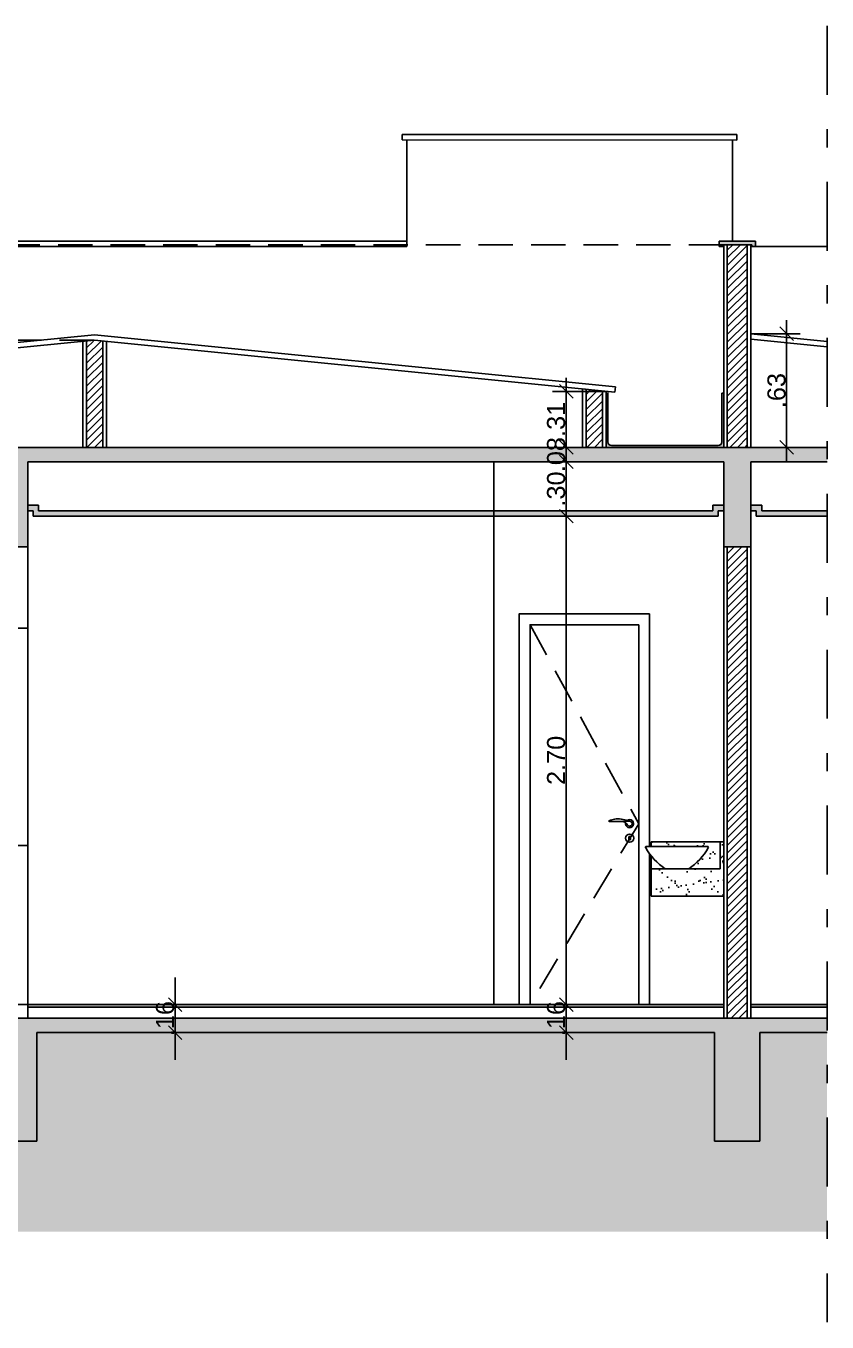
# Model space of a CAD drawing. Header units: millimetres. Extents: x 1999 to 2304, y 1614 to 1800.
# Drawn here: x 2125.46 to 2129.89, y 1614.48 to 1621.65 of the extents above; entities that cross this region are included whole.
import ezdxf

# ---------------------------------------------------------------- set-up
doc = ezdxf.new("R2010")
doc.units = ezdxf.units.MM
doc.header["$LTSCALE"] = 0.03
doc.header["$PDMODE"] = 34
doc.linetypes.add('DASHDOT', pattern=[25.4, 12.7, -6.35, 0, -6.35])
doc.linetypes.add('HIDDEN', pattern=[9.525, 6.35, -3.175])
for name, color, linetype in [('BANCADAS', 5, 'Continuous'), ('COTA', 250, 'Continuous'), ('PL09', 9, 'Continuous'), ('PL1', 1, 'Continuous'), ('PL2', 2, 'Continuous'), ('PL250', 250, 'Continuous'), ('PL251', 251, 'Continuous'), ('PL3', 3, 'Continuous'), ('PL4', 4, 'Continuous'), ('PL5', 5, 'Continuous'), ('PL6', 6, 'Continuous'), ('Projeção', 250, 'HIDDEN')]:
    doc.layers.add(name, color=color, linetype=linetype)
doc.styles.get("Standard").update_dxf_attribs({"font": 'arial.ttf'})
doc.dimstyles.new('TICK01', dxfattribs={"dimscale": 0, "dimtxt": 2, "dimasz": 1.5, "dimexe": 0.18, "dimexo": 0.06, "dimgap": 0.09, "dimtad": 1, "dimzin": 4, "dimdsep": 46, "dimtxsty": 'Standard', "dimblk": 'TICK1', "dimcen": 0.09, "dimclrd": 256, "dimclre": 256, "dimclrt": 4, "dimaunit": 1, "dimadec": 0, "dimazin": 0, "dimtfac": 1, "dimtix": 1, "dimtmove": 2, "dimatfit": 3, "dimldrblk": 'TICK1', "dimfxl": 1, "dimtolj": 1, "dimtzin": 12, "dimarcsym": 0})
pattern_1 = [(50, (-43.847, -21.25554), (0.145747735, -0.0127512684), [0.01524, -0.16764]), (355, (-43.847, -21.25554), (-0.028194737, 0.152845476), [0.012192, -0.134112467]), (100.4514447, (-43.83485, -21.2566), (0.117552998, 0.1400942015), [0.012952007, -0.142472196]), (46.1842, (-43.847, -21.2149), (0.216863233, -0.033633862), [0.02286, -0.25146]), (96.635558, (-43.82893, -21.2177), (0.189923307, 0.1979409), [0.019428019, -0.213708487]), (351.184151, (-43.847, -21.2149), (0.189923307, 0.1979409), [0.018287974, -0.201167786]), (21, (-43.82668, -21.22506), (0.121291513, -0.0818121585), [0.01524, -0.16764]), (326, (-43.82668, -21.22506), (0.049441623, 0.147350373), [0.012192, -0.134112]), (71.451445, (-43.81657, -21.23188), (0.1707331354, 0.065538215), [0.012952007, -0.14247195]), (37.5, (-43.847, -21.25554), (0.0024708826, 0.0676440311), [0, -0.1324864, 0, -0.136144, 0, -0.13462]), (7.5, (-43.847, -21.25554), (0.05345573, 0.0801444599), [0, -0.0776224, 0, -0.1294384, 0, -0.051308]), (327.5, (-43.89231, -21.25554), (0.1084724761, -0.0045829952), [0, -0.0508, 0, -0.158496, 0, -0.210312]), (317.5, (-43.91263, -21.25554), (0.118503345, 0.0203411928), [0, -0.06604, 0, -0.1052576, 0, -0.149352])]

# ---------------------------------------------------------------- blocks, each defined once
blk = doc.blocks.new('TICK1')
for p, q in [((0, 1), (0, -1)), ((-1, 0), (1, 0)), ((0.5, 0.5), (-0.5, -0.5))]:
    blk.add_line(p, q)
blk = doc.blocks.new('*D394')
at = {"layer": 'COTA', "linetype": 'HIDDEN', "lineweight": -2, "transparency": 16777216}
for p, q in [((2125.8381, 1619.9118), (2122.9796, 1619.9118)), ((2123.1121, 1619.6392), (2122.9796, 1619.6392))]:
    blk.add_line(p, q, dxfattribs=at)
at = {"layer": 'COTA', "lineweight": -2, "transparency": 16777216}
blk.add_line((2122.9886, 1619.8368), (2122.9886, 1619.7142), dxfattribs=at)
at = {"layer": 'DEFPOINTS', "color": 0, "transparency": 16777216}
for p in [(2125.8411, 1619.9118), (2122.9886, 1619.6392), (2123.1151, 1619.6392)]:
    blk.add_point(p, dxfattribs=at)
at = {"layer": 'COTA', "lineweight": -2, "transparency": 16777216, "xscale": 0.07500001968783013, "yscale": 0.07500001968783013, "zscale": 0.07500001968783013}
for p, rotation in [((2122.9886, 1619.9118), 90), ((2122.9886, 1619.6392), 270)]:
    blk.add_blockref('TICK1', p, dxfattribs=dict(at, rotation=rotation))
at = {"layer": 'COTA', "color": 4, "transparency": 16777216, "insert": (2122.9339, 1619.7755), "char_height": 0.1, "attachment_point": 5, "rotation": 90}
blk.add_mtext('\\A1;.27', dxfattribs=at)
blk = doc.blocks.new('*D404')
at = {"layer": 'COTA', "linetype": 'HIDDEN', "lineweight": -2, "transparency": 16777216}
for p, q in [((2128.6661, 1619.629), (2128.4397, 1619.629)), ((2128.6661, 1619.3192), (2128.4397, 1619.3192))]:
    blk.add_line(p, q, dxfattribs=at)
at = {"layer": 'COTA', "lineweight": -2, "transparency": 16777216}
blk.add_line((2128.4487, 1619.554), (2128.4487, 1619.3942), dxfattribs=at)
at = {"layer": 'DEFPOINTS', "color": 0, "transparency": 16777216}
for p in [(2128.6691, 1619.629), (2128.4487, 1619.3192), (2128.6691, 1619.3192)]:
    blk.add_point(p, dxfattribs=at)
at = {"layer": 'COTA', "lineweight": -2, "transparency": 16777216, "xscale": 0.07500001968783013, "yscale": 0.07500001968783013, "zscale": 0.07500001968783013}
for p, rotation in [((2128.4487, 1619.629), 90), ((2128.4487, 1619.3192), 270)]:
    blk.add_blockref('TICK1', p, dxfattribs=dict(at, rotation=rotation))
at = {"layer": 'COTA', "color": 4, "transparency": 16777216, "insert": (2128.3931, 1619.4741), "char_height": 0.1, "attachment_point": 5, "rotation": 90}
blk.add_mtext('\\A1;.31', dxfattribs=at)
blk = doc.blocks.new('*D405')
at = {"layer": 'COTA', "lineweight": -2, "transparency": 16777216}
for p, q in [((2128.4487, 1619.3942), (2128.4487, 1619.4692)), ((2128.4487, 1619.3192), (2128.4487, 1619.2392)), ((2128.4487, 1619.1642), (2128.4487, 1619.0892))]:
    blk.add_line(p, q, dxfattribs=at)
at = {"layer": 'COTA', "linetype": 'HIDDEN', "lineweight": -2, "transparency": 16777216}
for p, q in [((2128.6661, 1619.3192), (2128.4397, 1619.3192)), ((2128.4517, 1619.2392), (2128.4577, 1619.2392))]:
    blk.add_line(p, q, dxfattribs=at)
at = {"layer": 'DEFPOINTS', "color": 0, "transparency": 16777216}
for p in [(2128.6691, 1619.3192), (2128.4487, 1619.2392), (2128.4487, 1619.2392)]:
    blk.add_point(p, dxfattribs=at)
at = {"layer": 'COTA', "lineweight": -2, "transparency": 16777216, "xscale": 0.07500001968783013, "yscale": 0.07500001968783013, "zscale": 0.07500001968783013}
for p, rotation in [((2128.4487, 1619.3192), 270), ((2128.4487, 1619.2392), 90)]:
    blk.add_blockref('TICK1', p, dxfattribs=dict(at, rotation=rotation))
at = {"layer": 'COTA', "color": 4, "transparency": 16777216, "insert": (2128.3931, 1619.2792), "char_height": 0.1, "attachment_point": 5, "rotation": 90}
blk.add_mtext('\\A1;.08', dxfattribs=at)
blk = doc.blocks.new('*D406')
at = {"layer": 'COTA', "linetype": 'HIDDEN', "lineweight": -2, "transparency": 16777216}
for p, q in [((2128.4517, 1619.2392), (2128.4577, 1619.2392)), ((2128.4517, 1618.9392), (2128.4577, 1618.9392))]:
    blk.add_line(p, q, dxfattribs=at)
at = {"layer": 'COTA', "lineweight": -2, "transparency": 16777216}
blk.add_line((2128.4487, 1619.1642), (2128.4487, 1619.0142), dxfattribs=at)
at = {"layer": 'DEFPOINTS', "color": 0, "transparency": 16777216}
for p in [(2128.4487, 1619.2392), (2128.4487, 1618.9392), (2128.4487, 1618.9392)]:
    blk.add_point(p, dxfattribs=at)
at = {"layer": 'COTA', "lineweight": -2, "transparency": 16777216, "xscale": 0.07500001968783013, "yscale": 0.07500001968783013, "zscale": 0.07500001968783013}
for p, rotation in [((2128.4487, 1619.2392), 90), ((2128.4487, 1618.9392), 270)]:
    blk.add_blockref('TICK1', p, dxfattribs=dict(at, rotation=rotation))
at = {"layer": 'COTA', "color": 4, "transparency": 16777216, "insert": (2128.3931, 1619.0892), "char_height": 0.1, "attachment_point": 5, "rotation": 90}
blk.add_mtext('\\A1;.30', dxfattribs=at)
blk = doc.blocks.new('*D407')
at = {"layer": 'COTA', "linetype": 'HIDDEN', "lineweight": -2, "transparency": 16777216}
for p, q in [((2128.4517, 1618.9392), (2128.4577, 1618.9392)), ((2128.4517, 1616.2392), (2128.4577, 1616.2392))]:
    blk.add_line(p, q, dxfattribs=at)
at = {"layer": 'COTA', "lineweight": -2, "transparency": 16777216}
blk.add_line((2128.4487, 1618.8642), (2128.4487, 1616.3142), dxfattribs=at)
at = {"layer": 'DEFPOINTS', "color": 0, "transparency": 16777216}
for p in [(2128.4487, 1618.9392), (2128.4487, 1616.2392), (2128.4487, 1616.2392)]:
    blk.add_point(p, dxfattribs=at)
at = {"layer": 'COTA', "lineweight": -2, "transparency": 16777216, "xscale": 0.07500001968783013, "yscale": 0.07500001968783013, "zscale": 0.07500001968783013}
for p, rotation in [((2128.4487, 1618.9392), 90), ((2128.4487, 1616.2392), 270)]:
    blk.add_blockref('TICK1', p, dxfattribs=dict(at, rotation=rotation))
at = {"layer": 'COTA', "color": 4, "transparency": 16777216, "insert": (2128.3931, 1617.5892), "char_height": 0.1, "attachment_point": 5, "rotation": 90}
blk.add_mtext('\\A1;2.70', dxfattribs=at)
blk = doc.blocks.new('*D408')
at = {"layer": 'COTA', "lineweight": -2, "transparency": 16777216}
for p, q in [((2128.4487, 1616.3142), (2128.4487, 1616.3892)), ((2128.4487, 1616.2392), (2128.4487, 1616.0842)), ((2128.4487, 1616.0092), (2128.4487, 1615.9342))]:
    blk.add_line(p, q, dxfattribs=at)
at = {"layer": 'COTA', "linetype": 'HIDDEN', "lineweight": -2, "transparency": 16777216}
for p, q in [((2128.4517, 1616.2392), (2128.4577, 1616.2392)), ((2128.4517, 1616.0842), (2128.4577, 1616.0842))]:
    blk.add_line(p, q, dxfattribs=at)
at = {"layer": 'DEFPOINTS', "color": 0, "transparency": 16777216}
for p in [(2128.4487, 1616.2392), (2128.4487, 1616.0842), (2128.4487, 1616.0842)]:
    blk.add_point(p, dxfattribs=at)
at = {"layer": 'COTA', "lineweight": -2, "transparency": 16777216, "xscale": 0.07500001968783013, "yscale": 0.07500001968783013, "zscale": 0.07500001968783013}
for p, rotation in [((2128.4487, 1616.2392), 270), ((2128.4487, 1616.0842), 90)]:
    blk.add_blockref('TICK1', p, dxfattribs=dict(at, rotation=rotation))
at = {"layer": 'COTA', "color": 4, "transparency": 16777216, "insert": (2128.3931, 1616.1617), "char_height": 0.1, "attachment_point": 5, "rotation": 90}
blk.add_mtext('\\A1;.16', dxfattribs=at)
blk = doc.blocks.new('*D409')
at = {"layer": 'COTA', "lineweight": -2, "transparency": 16777216}
for p, q in [((2126.287, 1616.3142), (2126.287, 1616.3892)), ((2126.287, 1616.0842), (2126.287, 1616.2392)), ((2126.287, 1616.0092), (2126.287, 1615.9342))]:
    blk.add_line(p, q, dxfattribs=at)
at = {"layer": 'COTA', "linetype": 'HIDDEN', "lineweight": -2, "transparency": 16777216}
for p, q in [((2128.4427, 1616.2392), (2126.278, 1616.2392)), ((2128.4457, 1616.0842), (2126.278, 1616.0842))]:
    blk.add_line(p, q, dxfattribs=at)
at = {"layer": 'DEFPOINTS', "color": 0, "transparency": 16777216}
for p in [(2126.287, 1616.2392), (2128.4457, 1616.2392), (2128.4487, 1616.0842)]:
    blk.add_point(p, dxfattribs=at)
at = {"layer": 'COTA', "lineweight": -2, "transparency": 16777216, "xscale": 0.07500001968783013, "yscale": 0.07500001968783013, "zscale": 0.07500001968783013}
for p, rotation in [((2126.287, 1616.2392), 270), ((2126.287, 1616.0842), 90)]:
    blk.add_blockref('TICK1', p, dxfattribs=dict(at, rotation=rotation))
at = {"layer": 'COTA', "color": 4, "transparency": 16777216, "insert": (2126.2314, 1616.1617), "char_height": 0.1, "attachment_point": 5, "rotation": 90}
blk.add_mtext('\\A1;.16', dxfattribs=at)
blk = doc.blocks.new('*D410')
at = {"layer": 'COTA', "linetype": 'HIDDEN', "lineweight": -2, "transparency": 16777216}
for p, q in [((2124.6086, 1619.3192), (2124.6146, 1619.3192)), ((2128.4427, 1616.2392), (2124.5966, 1616.2392))]:
    blk.add_line(p, q, dxfattribs=at)
at = {"layer": 'COTA', "lineweight": -2, "transparency": 16777216}
blk.add_line((2124.6056, 1616.3142), (2124.6056, 1619.2442), dxfattribs=at)
at = {"layer": 'DEFPOINTS', "color": 0, "transparency": 16777216}
for p in [(2124.6056, 1619.3192), (2124.6056, 1619.3192), (2128.4457, 1616.2392)]:
    blk.add_point(p, dxfattribs=at)
at = {"layer": 'COTA', "lineweight": -2, "transparency": 16777216, "xscale": 0.07500001968783013, "yscale": 0.07500001968783013, "zscale": 0.07500001968783013}
for p, rotation in [((2124.6056, 1619.3192), 90), ((2124.6056, 1616.2392), 270)]:
    blk.add_blockref('TICK1', p, dxfattribs=dict(at, rotation=rotation))
at = {"layer": 'COTA', "color": 4, "transparency": 16777216, "insert": (2124.55, 1617.7792), "char_height": 0.1, "attachment_point": 5, "rotation": 90}
blk.add_mtext('\\A1;3.08', dxfattribs=at)
blk = doc.blocks.new('*D411')
at = {"layer": 'COTA', "linetype": 'HIDDEN', "lineweight": -2, "transparency": 16777216}
for p, q in [((2129.3161, 1620.4392), (2124.5966, 1620.4392)), ((2124.6086, 1619.3192), (2124.6146, 1619.3192))]:
    blk.add_line(p, q, dxfattribs=at)
at = {"layer": 'COTA', "lineweight": -2, "transparency": 16777216}
blk.add_line((2124.6056, 1619.3942), (2124.6056, 1620.3642), dxfattribs=at)
at = {"layer": 'DEFPOINTS', "color": 0, "transparency": 16777216}
for p in [(2124.6056, 1620.4392), (2129.3191, 1620.4392), (2124.6056, 1619.3192)]:
    blk.add_point(p, dxfattribs=at)
at = {"layer": 'COTA', "lineweight": -2, "transparency": 16777216, "xscale": 0.07500001968783013, "yscale": 0.07500001968783013, "zscale": 0.07500001968783013}
for p, rotation in [((2124.6056, 1620.4392), 90), ((2124.6056, 1619.3192), 270)]:
    blk.add_blockref('TICK1', p, dxfattribs=dict(at, rotation=rotation))
at = {"layer": 'COTA', "color": 4, "transparency": 16777216, "insert": (2124.5509, 1619.8792), "char_height": 0.1, "attachment_point": 5, "rotation": 90}
blk.add_mtext('\\A1;1.12', dxfattribs=at)
blk = doc.blocks.new('*D412')
at = {"layer": 'COTA', "linetype": 'HIDDEN', "lineweight": -2, "transparency": 16777216}
for p, q in [((2129.4721, 1619.9473), (2129.676, 1619.9473)), ((2129.4721, 1619.3192), (2129.676, 1619.3192))]:
    blk.add_line(p, q, dxfattribs=at)
at = {"layer": 'COTA', "lineweight": -2, "transparency": 16777216}
blk.add_line((2129.667, 1619.8723), (2129.667, 1619.3942), dxfattribs=at)
at = {"layer": 'DEFPOINTS', "color": 0, "transparency": 16777216}
for p in [(2129.4691, 1619.9473), (2129.4691, 1619.3192), (2129.667, 1619.3192)]:
    blk.add_point(p, dxfattribs=at)
at = {"layer": 'COTA', "lineweight": -2, "transparency": 16777216, "xscale": 0.07500001968783013, "yscale": 0.07500001968783013, "zscale": 0.07500001968783013}
for p, rotation in [((2129.667, 1619.9473), 90), ((2129.667, 1619.3192), 270)]:
    blk.add_blockref('TICK1', p, dxfattribs=dict(at, rotation=rotation))
at = {"layer": 'COTA', "color": 4, "transparency": 16777216, "insert": (2129.6115, 1619.6332), "char_height": 0.1, "attachment_point": 5, "rotation": 90}
blk.add_mtext('\\A1;.63', dxfattribs=at)

msp = doc.modelspace()

# ---------------------------------------------------------------- hatches: boundary and pattern name
at = {"layer": 'BANCADAS'}
h = msp.add_hatch(dxfattribs=at)
h.set_pattern_fill('AR-SAND', color=251, scale=0.002)
h.paths.add_polyline_path([(2129.2991, 1617.1392), (2128.9191, 1617.1392), (2128.9191, 1617.113), (2129.061, 1617.113), (2129.2303, 1617.113, -0.576529), (2129.2341, 1617.1063, -0.114015), (2129.1258, 1616.9896), (2129.1244, 1616.9892), (2129.2991, 1616.9892)])
h = msp.add_hatch(dxfattribs=at)
h.set_pattern_fill('AR-SAND', color=251, scale=0.002)
h.paths.add_polyline_path([(2129.3191, 1617.1392), (2129.2991, 1617.1392), (2129.2991, 1616.9892), (2128.9191, 1616.9892), (2128.9191, 1616.8392), (2129.3191, 1616.8392)])
at = {"layer": 'PL09'}
h = msp.add_hatch(color=256, dxfattribs=at)
h.dxf.hatch_style = 1
h.paths.add_polyline_path([(2129.4941, 1620.4592), (2129.2941, 1620.4592), (2129.2941, 1620.4292), (2129.3141, 1620.4292), (2129.3141, 1620.4392), (2129.3191, 1620.4392), (2129.4691, 1620.4392), (2129.4741, 1620.4392), (2129.4741, 1620.4292), (2129.4941, 1620.4292)])
h = msp.add_hatch(color=256, dxfattribs=at)
h.dxf.hatch_style = 1
h.paths.add_polyline_path([(2129.2891, 1618.9692), (2129.3191, 1618.9692), (2129.3191, 1618.9997), (2129.2591, 1618.9997), (2129.2591, 1618.9692), (2125.5321, 1618.9692), (2125.5321, 1618.9997), (2125.4721, 1618.9997), (2125.4721, 1618.9692), (2125.5021, 1618.9692), (2125.5021, 1618.9392), (2129.2891, 1618.9392)])
h = msp.add_hatch(color=256, dxfattribs=at)
h.dxf.hatch_style = 1
h.paths.add_polyline_path([(2129.8906, 1618.9392), (2129.8906, 1618.9692), (2129.5291, 1618.9692), (2129.5291, 1618.9997), (2129.4691, 1618.9997), (2129.4691, 1618.9692), (2129.4991, 1618.9692), (2129.4991, 1618.9392)])
h = msp.add_hatch(color=256, dxfattribs=at)
h.dxf.hatch_style = 1
h.paths.add_polyline_path([(2129.3191, 1616.2392), (2125.4721, 1616.2392), (2125.4721, 1616.2242), (2129.3191, 1616.2242)])
h = msp.add_hatch(color=256, dxfattribs=at)
h.dxf.hatch_style = 1
h.paths.add_polyline_path([(2129.8906, 1616.2242), (2129.8906, 1616.2392), (2129.4691, 1616.2392), (2129.4691, 1616.2242)])
at = {"layer": 'PL2'}
h = msp.add_hatch(dxfattribs=at)
h.set_pattern_fill('_USER', color=251, scale=0.03, angle=45, pattern_type=0)
h.set_pattern_definition([(45, (3.741336, -22.75789), (-0.02121320344, 0.02121320344), [])])
h.paths.add_polyline_path([(2129.4491, 1620.4392), (2129.3391, 1620.4392), (2129.3391, 1619.3192), (2129.4491, 1619.3192)])
h = msp.add_hatch(dxfattribs=at)
h.set_pattern_fill('_USER', color=251, scale=0.03, angle=45, pattern_type=0)
h.set_pattern_definition([(45, (-0.601082, -21.25554), (-0.02121320344, 0.02121320344), [])])
h.paths.add_polyline_path([(2125.8866, 1619.9072), (2125.7966, 1619.9073), (2125.7966, 1619.3192), (2125.8866, 1619.3192)])
h = msp.add_hatch(dxfattribs=at)
h.set_pattern_fill('_USER', color=251, scale=0.03, angle=45, pattern_type=0)
h.set_pattern_definition([(45, (0.762272, -21.25554), (-0.02121320344, 0.02121320344), [])])
h.paths.add_polyline_path([(2128.5581, 1619.6401), (2128.6481, 1619.6311), (2128.6491, 1619.3192), (2128.5591, 1619.3192)])
h = msp.add_hatch(color=251, dxfattribs=at)
h.dxf.hatch_style = 1
h.paths.add_polyline_path([(2128.6791, 1619.3492), (2128.6791, 1619.6192), (2128.6691, 1619.6192), (2128.6691, 1619.3192), (2129.3191, 1619.3192), (2129.3191, 1619.6192), (2129.3091, 1619.6192), (2129.3091, 1619.3492), (2129.3032, 1619.335), (2129.2891, 1619.3292), (2128.6991, 1619.3292, -0.414214)])
h = msp.add_hatch(dxfattribs=at)
h.set_pattern_fill('_USER', color=251, scale=0.03, angle=45, pattern_type=0)
h.set_pattern_definition([(45, (-39.869998, -22.90554), (-0.02121320344, 0.02121320344), [])])
h.paths.add_polyline_path([(2129.4491, 1618.7692), (2129.3391, 1618.7692), (2129.3391, 1616.1642), (2129.4491, 1616.1642)])
at = {"layer": 'PL251'}
h = msp.add_hatch(dxfattribs=at)
h.set_pattern_fill('AR-CONC', color=256, scale=0.0008)
h.set_pattern_definition(pattern_1)
h.paths.add_polyline_path([(2129.8906, 1619.2392), (2129.8906, 1619.3192), (2118.7451, 1619.3192), (2118.7451, 1619.2392), (2118.7451, 1618.7692), (2119.3041, 1618.7692), (2119.3041, 1619.2392), (2122.3151, 1619.2392), (2122.3151, 1618.7692), (2122.4921, 1618.7692), (2122.4921, 1619.2392), (2123.9921, 1619.2392), (2123.9921, 1618.7692), (2124.1421, 1618.7692), (2124.1421, 1619.2392), (2125.3421, 1619.2392), (2125.3421, 1618.7692), (2125.4721, 1618.7692), (2125.4721, 1619.2392), (2129.3191, 1619.2392), (2129.3191, 1618.7692), (2129.4691, 1618.7692), (2129.4691, 1619.2392)])
h = msp.add_hatch(dxfattribs=at)
h.set_pattern_fill('AR-CONC', color=256, scale=0.0008)
h.set_pattern_definition(pattern_1)
h.paths.add_polyline_path([(2129.8906, 1616.0842), (2129.8906, 1616.1642), (2118.7451, 1616.1642), (2118.7451, 1616.0892), (2117.5951, 1616.0892), (2117.5951, 1616.0692), (2118.7451, 1616.0692), (2118.7451, 1615.4842), (2119.3041, 1615.4842), (2119.3041, 1616.0842), (2122.2651, 1616.0842), (2122.2651, 1615.4842), (2122.5421, 1615.4842), (2122.5421, 1616.0842), (2123.9421, 1616.0842), (2123.9421, 1615.4842), (2124.1921, 1615.4842), (2124.1921, 1616.0842), (2125.2921, 1616.0842), (2125.2921, 1615.4842), (2125.5221, 1615.4842), (2125.5221, 1616.0842), (2129.2691, 1616.0842), (2129.2691, 1615.4842), (2129.5191, 1615.4842), (2129.5191, 1616.0842)])
h = msp.add_hatch(dxfattribs=at)
h.set_pattern_fill('EARTH', color=256, scale=0.03, angle=45)
h.set_pattern_definition([(45, (-43.847, -21.25554), (0, 0.269407684), [0.1905, -0.1905]), (45, (-43.89751, -21.20503), (0, 0.269407684), [0.1905, -0.1905]), (45, (-43.94803, -21.15451), (0, 0.269407684), [0.1905, -0.1905]), (135, (-43.94803, -21.12084), (-0.269407684, 0), [0.1905, -0.1905]), (135, (-43.89751, -21.07032), (-0.269407684, 0), [0.1905, -0.1905]), (135, (-43.847, -21.0198), (-0.269407684, 0), [0.1905, -0.1905])])
h.paths.add_polyline_path([(2129.8906, 1614.9842), (2129.8906, 1616.0842), (2129.5191, 1616.0842), (2129.5191, 1615.4842), (2129.2691, 1615.4842), (2129.2691, 1616.0842), (2125.5221, 1616.0842), (2125.5221, 1615.4842), (2125.2921, 1615.4842), (2125.2921, 1616.0842), (2124.1921, 1616.0842), (2124.1921, 1615.4842), (2123.9421, 1615.4842), (2123.9421, 1616.0842), (2122.5421, 1616.0842), (2122.5421, 1615.4842), (2122.2651, 1615.4842), (2122.2651, 1616.0842), (2119.3041, 1616.0842), (2119.3041, 1615.4842), (2118.7451, 1615.4842), (2118.7451, 1616.0692), (2117.5951, 1616.0692), (2117.5951, 1614.9842)])

# ---------------------------------------------------------------- linework, layer by layer
at = {"color": 5, "linetype": 'DASHDOT'}
msp.add_line((2129.8906, 1621.649), (2129.8906, 1614.4842), dxfattribs=at)
at = {"layer": 'PL1'}
for p, q in [((2125.5221, 1616.0842), (2129.2691, 1616.0842)), ((2125.5221, 1615.4842), (2125.5221, 1616.0842)), ((2129.2691, 1615.4842), (2129.2691, 1616.0842)), ((2129.5191, 1616.0842), (2129.8906, 1616.0842)), ((2129.5191, 1615.4842), (2129.5191, 1616.0842)), ((2125.2921, 1615.4842), (2125.5221, 1615.4842)), ((2129.5191, 1615.4842), (2129.2691, 1615.4842))]:
    msp.add_line(p, q, dxfattribs=at)
at = {"layer": 'PL2'}
for p, q in [((2129.3191, 1619.3192), (2129.3191, 1620.4392)), ((2129.3191, 1620.4392), (2129.4691, 1620.4392)), ((2129.4691, 1619.3192), (2129.4691, 1620.4392)), ((2125.7766, 1619.9053), (2125.7766, 1619.3192)), ((2125.9066, 1619.9052), (2125.9066, 1619.3192)), ((2128.5391, 1619.642), (2128.5391, 1619.3192)), ((2128.6691, 1619.629), (2128.5391, 1619.642)), ((2128.6691, 1619.629), (2128.6691, 1619.3192)), ((2128.6691, 1619.6192), (2128.6791, 1619.6192)), ((2128.6791, 1619.3492), (2128.6791, 1619.6192)), ((2118.7451, 1619.3192), (2129.8906, 1619.3192)), ((2125.4721, 1618.7692), (2125.4721, 1619.2392)), ((2129.3191, 1619.2392), (2125.4721, 1619.2392)), ((2129.3191, 1616.1642), (2129.3191, 1619.2392)), ((2129.4691, 1616.1642), (2129.4691, 1619.2392)), ((2129.8906, 1619.2392), (2129.4691, 1619.2392)), ((2125.3421, 1618.7692), (2125.4721, 1618.7692)), ((2125.4721, 1618.7692), (2125.3421, 1618.7692)), ((2125.4721, 1618.7692), (2125.3421, 1618.7692)), ((2125.4721, 1618.3192), (2125.4721, 1618.7692)), ((2129.3191, 1618.7692), (2129.4691, 1618.7692)), ((2125.4721, 1618.3192), (2125.3421, 1618.3192)), ((2125.4721, 1617.1192), (2125.3421, 1617.1192)), ((2125.4721, 1617.1192), (2125.4721, 1616.1642)), ((2129.3191, 1616.2242), (2125.4721, 1616.2242)), ((2129.8906, 1616.2242), (2129.4691, 1616.2242)), ((2118.7451, 1616.1642), (2129.8906, 1616.1642))]:
    msp.add_line(p, q, dxfattribs=at)
at = {"layer": 'PL2', "color": 6}
for p, q in [((2129.3391, 1619.3192), (2129.3391, 1620.4392)), ((2129.4491, 1619.3192), (2129.4491, 1620.4392)), ((2125.7966, 1619.9073), (2125.7966, 1619.3192)), ((2125.8866, 1619.9072), (2125.8866, 1619.3192)), ((2128.5591, 1619.64), (2128.5591, 1619.3192)), ((2128.6491, 1619.631), (2128.6491, 1619.3192))]:
    msp.add_line(p, q, dxfattribs=at)
at = {"layer": 'PL250'}
for p, q in [((2127.5421, 1621.0492), (2129.392, 1621.0492)), ((2127.5421, 1621.0192), (2127.5421, 1621.0492)), ((2129.392, 1621.0178), (2129.392, 1621.0492)), ((2127.5421, 1621.0192), (2129.392, 1621.0178)), ((2127.5671, 1621.0192), (2127.5671, 1620.4292)), ((2129.3671, 1621.0178), (2129.3671, 1620.4592)), ((2122.5171, 1620.4592), (2127.5671, 1620.4592)), ((2122.5171, 1620.4292), (2127.5671, 1620.4292)), ((2129.4691, 1620.4292), (2129.8906, 1620.4292))]:
    msp.add_line(p, q, dxfattribs=at)
at = {"layer": 'PL3'}
for p, q in [((2129.2941, 1620.4592), (2129.4941, 1620.4592)), ((2129.2941, 1620.4292), (2129.2941, 1620.4592)), ((2129.2941, 1620.4292), (2129.3141, 1620.4292)), ((2129.3141, 1620.4392), (2129.3191, 1620.4392)), ((2129.3141, 1620.4292), (2129.3141, 1620.4392)), ((2129.4741, 1620.4392), (2129.4691, 1620.4392)), ((2129.4741, 1620.4292), (2129.4741, 1620.4392)), ((2129.4941, 1620.4292), (2129.4741, 1620.4292)), ((2129.4941, 1620.4292), (2129.4941, 1620.4592)), ((2123.0621, 1619.664), (2125.8411, 1619.9419)), ((2123.2451, 1619.6522), (2125.8411, 1619.9118)), ((2128.721, 1619.6539), (2125.8411, 1619.9419)), ((2128.718, 1619.6241), (2125.8411, 1619.9118)), ((2129.8906, 1619.9052), (2129.4691, 1619.9473)), ((2129.8906, 1619.875), (2129.4691, 1619.9172)), ((2128.6691, 1619.6192), (2128.6691, 1619.3192)), ((2128.721, 1619.6539), (2128.718, 1619.6241)), ((2129.3091, 1619.6192), (2129.3191, 1619.6192)), ((2129.3191, 1619.6192), (2129.3191, 1619.3192)), ((2129.3191, 1619.3192), (2128.6691, 1619.3192)), ((2125.4721, 1618.9997), (2125.5321, 1618.9997)), ((2125.4721, 1618.9692), (2125.5021, 1618.9692)), ((2125.5021, 1618.9392), (2125.5021, 1618.9692)), ((2125.5321, 1618.9692), (2125.5321, 1618.9997)), ((2125.5321, 1618.9692), (2129.2591, 1618.9692)), ((2129.2591, 1618.9692), (2129.2591, 1618.9997)), ((2129.2591, 1618.9997), (2129.3191, 1618.9997)), ((2129.2891, 1618.9392), (2129.2891, 1618.9692)), ((2129.2891, 1618.9692), (2129.3191, 1618.9692)), ((2129.4691, 1618.9997), (2129.5291, 1618.9997)), ((2129.4991, 1618.9692), (2129.4691, 1618.9692)), ((2129.4991, 1618.9392), (2129.4991, 1618.9692)), ((2129.5291, 1618.9692), (2129.5291, 1618.9997)), ((2129.5291, 1618.9692), (2129.8906, 1618.9692)), ((2125.5021, 1618.9392), (2129.2891, 1618.9392)), ((2129.4991, 1618.9392), (2129.8906, 1618.9392)), ((2129.3191, 1616.2392), (2125.4721, 1616.2392)), ((2129.8906, 1616.2392), (2129.4691, 1616.2392))]:
    msp.add_line(p, q, dxfattribs=at)
for points in [[(2129.2891, 1619.3292), (2128.6991, 1619.3292, -0.414214), (2128.6791, 1619.3492), (2128.6791, 1619.6192), (2128.6691, 1619.6192)], [(2129.3091, 1619.6192), (2129.3091, 1619.3492, -0.414214), (2129.2891, 1619.3292)]]:
    msp.add_lwpolyline(points, format="xyb", dxfattribs=at)
at = {"layer": 'PL4'}
msp.add_line((2125.4721, 1617.1192), (2125.4721, 1618.3192), dxfattribs=at)
at = {"layer": 'PL5'}
for p, q in [((2128.8916, 1617.113), (2129.061, 1617.113)), ((2129.061, 1617.113), (2129.2303, 1617.113)), ((2129.2991, 1617.1392), (2129.2991, 1616.9892)), ((2129.2991, 1617.1392), (2129.3191, 1617.1392)), ((2128.9191, 1616.8392), (2128.9191, 1616.9892)), ((2128.9191, 1616.9892), (2129.2991, 1616.9892)), ((2129.061, 1616.9892), (2128.9982, 1616.9892)), ((2129.1237, 1616.9892), (2129.061, 1616.9892)), ((2128.9191, 1616.8392), (2129.3191, 1616.8392))]:
    msp.add_line(p, q, dxfattribs=at)
for points in [[(2128.7991, 1617.2529, -1.61104), (2128.7881, 1617.2308, 0.2787), (2128.7582, 1617.2519)], [(2128.7772, 1617.2447, 6.016449), (2128.7852, 1617.2569)]]:
    msp.add_lwpolyline(points, format="xyb", dxfattribs=at)
msp.add_lwpolyline([(2128.7956, 1617.1529, 1), (2128.8031, 1617.1529), (2128.8031, 1617.165, 1), (2128.7956, 1617.165)], format="xyb", close=True, dxfattribs=at)
for points in [[(2128.9982, 1616.9892, 0), (2128.9974, 1616.9892, 0), (2128.9967, 1616.9894, 0), (2128.996, 1616.9898, 0), (2128.9957, 1616.9899, 0)], [(2129.1262, 1616.9899, 0), (2129.1255, 1616.9895, 0), (2129.1248, 1616.9893, 0), (2129.124, 1616.9892, 0), (2129.1237, 1616.9892, 0)]]:
    msp.add_polyline3d(points, dxfattribs=at)
msp.add_circle((2128.7991, 1617.159), 0.0225, dxfattribs=at)
for centre, radius, start, end in [((2128.8916, 1617.1085), 0.00442, 90, 209.86257), ((2129.1946, 1617.2825), 0.3537, 209.86546, 235.79326), ((2128.9273, 1617.2825), 0.3537, 304.20607, 330.13428), ((2129.2303, 1617.1085), 0.00442, 330.13743, 90)]:
    msp.add_arc(centre, radius, start, end, dxfattribs=at)
msp.add_spline([(2128.7991, 1617.2529), (2128.7601, 1617.252), (2128.7158, 1617.2504), (2128.6883, 1617.2512), (2128.6858, 1617.2516), (2128.6849, 1617.2531), (2128.6856, 1617.2548), (2128.6877, 1617.2562), (2128.6935, 1617.2585), (2128.7244, 1617.2653), (2128.7991, 1617.2529)], degree=3, dxfattribs=at)
at = {"layer": 'PL6'}
for p, q in [((2128.0491, 1616.2392), (2128.0491, 1619.2392)), ((2129.3391, 1616.1642), (2129.3391, 1618.7692)), ((2129.3391, 1618.7692), (2129.4491, 1618.7692)), ((2129.4491, 1616.1642), (2129.4491, 1618.7692)), ((2128.9091, 1618.3992), (2128.9091, 1617.113)), ((2128.8491, 1618.3392), (2128.8491, 1616.2392)), ((2128.9191, 1617.113), (2128.9191, 1617.1392)), ((2129.2991, 1617.1392), (2128.9191, 1617.1392)), ((2128.9091, 1617.0736), (2128.9091, 1616.2392)), ((2128.9191, 1616.9892), (2128.9191, 1617.0606))]:
    msp.add_line(p, q, dxfattribs=at)
for points in [[(2128.1891, 1616.2392), (2128.1891, 1618.3992), (2128.9091, 1618.3992)], [(2128.2491, 1616.2392), (2128.2491, 1618.3392), (2128.8491, 1618.3392)]]:
    msp.add_lwpolyline(points, dxfattribs=at)
at = {"layer": 'Projeção', "linetype": 'HIDDEN'}
msp.add_lwpolyline([(2128.2491, 1618.3392), (2128.8491, 1617.2392), (2128.2491, 1616.2392)], dxfattribs=at)

# ---------------------------------------------------------------- dimensions: what is measured, and where the dimension line sits
at = {"layer": 'COTA'}
for base, p1, p2, picture, middle in [((2124.6056, 1620.4392), (2124.6056, 1619.3192), (2129.3191, 1620.4392), '*D411', (2124.5509, 1619.8792)), ((2122.9886, 1619.6392), (2125.8411, 1619.9118), (2123.1151, 1619.6392), '*D394', (2122.9339, 1619.7755)), ((2129.667, 1619.3192), (2129.4691, 1619.9473), (2129.4691, 1619.3192), '*D412', (2129.6115, 1619.6332)), ((2128.4487, 1619.3192), (2128.6691, 1619.629), (2128.6691, 1619.3192), '*D404', (2128.3931, 1619.4741)), ((2128.4487, 1619.2392), (2128.6691, 1619.3192), (2128.4487, 1619.2392), '*D405', (2128.3931, 1619.2792)), ((2124.6056, 1619.3192), (2128.4457, 1616.2392), (2124.6056, 1619.3192), '*D410', (2124.55, 1617.7792)), ((2128.4487, 1618.9392), (2128.4487, 1619.2392), (2128.4487, 1618.9392), '*D406', (2128.3931, 1619.0892)), ((2128.4487, 1616.2392), (2128.4487, 1618.9392), (2128.4487, 1616.2392), '*D407', (2128.3931, 1617.5892)), ((2126.2869555131, 1616.2391654724), (2128.4487030029, 1616.0841654724), (2128.4457030021, 1616.2391654724), '*D409', (2126.2313981997, 1616.1616654724)), ((2128.4487030029, 1616.0841654724), (2128.4487030029, 1616.2391654724), (2128.4487030029, 1616.0841654724), '*D408', (2128.3931456895, 1616.1616654724))]:
    dim = msp.add_linear_dim(base=base, p1=p1, p2=p2, angle=90, dimstyle='TICK01', override={"dimscale": 0.05}, dxfattribs=at)
    dim.commit()
    dim.dimension.update_dxf_attribs({"geometry": picture, "text_midpoint": middle})

doc.saveas('drawing.dxf')
